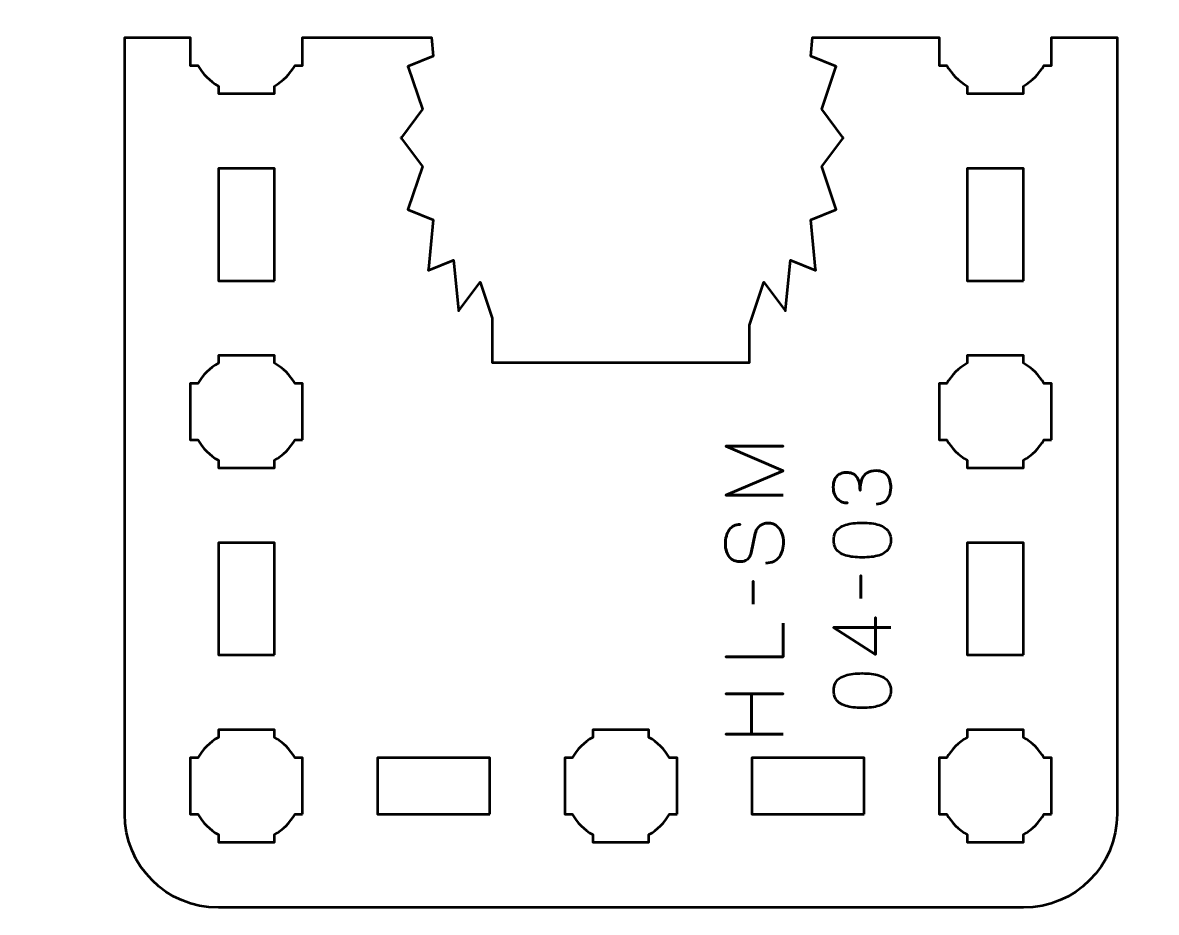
# Model space of a CAD drawing. Header units: centimetres. Extents: x -21 to 0, y -29.7 to 0.
# Drawn here: x -14.94 to -8.89, y -15.77 to -11.02 of the extents above; entities that cross this region are included whole.
import ezdxf

# ---------------------------------------------------------------- set-up
doc = ezdxf.new("R2010")
doc.units = ezdxf.units.CM
doc.header["$MEASUREMENT"] = 0
doc.layers.add('Layer 1', color=7, linetype='Continuous')

msp = doc.modelspace()

# ---------------------------------------------------------------- linework, layer by layer
at = {"layer": 'Layer 1', "color": 22, "lineweight": 53}
msp.add_open_spline([(-21.00003, -29.19995), (-21.00003, -29.19995), (-21.00003, -0.49992), (-21.00003, -0.49992), (-21.00003, -0.49992), (-21.00003, -0.22295), (-20.77694, 0.00004), (-20.49994, 0.00004), (-20.49994, 0.00004), (-20.49994, 0.00004), (-0.50008, 0.00004), (-0.50008, 0.00004), (-0.50008, 0.00004), (-0.22294, 0.00004), (0.00002, -0.22295), (0.00002, -0.49992), (0.00002, -0.49992), (0.00002, -0.49992), (0.00002, -29.19995), (0.00002, -29.19995), (0.00002, -29.19995), (0.00002, -29.47695), (-0.22294, -29.70004), (-0.50008, -29.70004), (-0.50008, -29.70004), (-0.50008, -29.70004), (-20.49994, -29.70004), (-20.49994, -29.70004), (-20.49994, -29.70004), (-20.77694, -29.70004), (-21.00003, -29.47695), (-21.00003, -29.19995)], degree=3, knots=[0, 0, 0, 0, 0.125, 0.125, 0.125, 0.125, 0.25, 0.25, 0.25, 0.25, 0.375, 0.375, 0.375, 0.375, 0.5, 0.5, 0.5, 0.5, 0.625, 0.625, 0.625, 0.625, 0.75, 0.75, 0.75, 0.75, 0.875, 0.875, 0.875, 0.875, 1, 1, 1, 1], dxfattribs=at)
at = {"layer": 'Layer 1', "color": 114, "lineweight": 53}
msp.add_open_spline([(-9.80017, -15.75001), (-9.80017, -15.75001), (-9.60006, -15.75003), (-9.60006, -15.75003), (-9.60006, -15.75003), (-9.32306, -15.75003), (-9.09997, -15.52694), (-9.09997, -15.24994), (-9.09997, -15.24994), (-9.09997, -15.24994), (-9.09997, -11.09999), (-9.09997, -11.09999), (-9.09997, -11.09999), (-9.09997, -11.09999), (-9.45, -11.09999), (-9.45, -11.09999), (-9.45, -11.09999), (-9.45, -11.09999), (-9.45, -11.1), (-9.45, -11.1), (-9.45, -11.1), (-9.45, -11.1), (-9.45, -11.24993), (-9.45, -11.24993), (-9.45, -11.24993), (-9.45, -11.24993), (-9.49011, -11.24993), (-9.49011, -11.24993), (-9.49011, -11.24993), (-9.51643, -11.29554), (-9.55446, -11.33346), (-9.59993, -11.35978), (-9.59993, -11.35978), (-9.59993, -11.35978), (-9.59993, -11.4), (-9.59993, -11.4), (-9.59993, -11.4), (-9.59993, -11.4), (-9.75, -11.4), (-9.75, -11.4), (-9.75, -11.4), (-9.75, -11.4), (-9.89993, -11.4), (-9.89993, -11.4), (-9.89993, -11.4), (-9.89993, -11.4), (-9.89993, -11.35978), (-9.89993, -11.35978), (-9.89993, -11.35978), (-9.94555, -11.33346), (-9.98343, -11.29554), (-10.00975, -11.24993), (-10.00975, -11.24993), (-10.00975, -11.24993), (-10.05, -11.24993), (-10.05, -11.24993), (-10.05, -11.24993), (-10.05, -11.24993), (-10.05, -11.1), (-10.05, -11.1), (-10.05, -11.1), (-10.05, -11.1), (-10.05, -11.09999), (-10.05, -11.09999), (-10.05, -11.09999), (-10.05, -11.09999), (-10.72578, -11.09999), (-10.72578, -11.09999), (-10.72578, -11.09999), (-10.72578, -11.09999), (-10.73582, -11.20093), (-10.73582, -11.20093), (-10.73582, -11.20093), (-10.73582, -11.20093), (-10.60354, -11.25356), (-10.60354, -11.25356), (-10.60354, -11.25356), (-10.60354, -11.25356), (-10.60053, -11.25476), (-10.60053, -11.25476), (-10.60053, -11.25476), (-10.60053, -11.25476), (-10.60223, -11.25986), (-10.60223, -11.25986), (-10.60223, -11.25986), (-10.60223, -11.25986), (-10.67717, -11.48417), (-10.67717, -11.48417), (-10.67717, -11.48417), (-10.67717, -11.48417), (-10.56501, -11.63405), (-10.56501, -11.63405), (-10.56501, -11.63405), (-10.56501, -11.63405), (-10.56247, -11.63745), (-10.56247, -11.63745), (-10.56247, -11.63745), (-10.56247, -11.63745), (-10.56501, -11.64084), (-10.56501, -11.64084), (-10.56501, -11.64084), (-10.56501, -11.64084), (-10.67717, -11.79073), (-10.67717, -11.79073), (-10.67717, -11.79073), (-10.67717, -11.79073), (-10.60223, -12.01504), (-10.60223, -12.01504), (-10.60223, -12.01504), (-10.60223, -12.01504), (-10.60053, -12.02014), (-10.60053, -12.02014), (-10.60053, -12.02014), (-10.60053, -12.02014), (-10.60354, -12.02134), (-10.60354, -12.02134), (-10.60354, -12.02134), (-10.60354, -12.02134), (-10.73582, -12.07396), (-10.73582, -12.07396), (-10.73582, -12.07396), (-10.73582, -12.07396), (-10.70951, -12.33856), (-10.70951, -12.33856), (-10.70951, -12.33856), (-10.70951, -12.33856), (-10.70891, -12.34456), (-10.70891, -12.34456), (-10.70891, -12.34456), (-10.70891, -12.34456), (-10.71191, -12.34337), (-10.71191, -12.34337), (-10.71191, -12.34337), (-10.71191, -12.34337), (-10.84421, -12.29074), (-10.84421, -12.29074), (-10.84421, -12.29074), (-10.84421, -12.29074), (-10.87052, -12.55531), (-10.87052, -12.55531), (-10.87052, -12.55531), (-10.87052, -12.55531), (-10.87112, -12.56133), (-10.87112, -12.56133), (-10.87112, -12.56133), (-10.87112, -12.56133), (-10.87367, -12.55792), (-10.87367, -12.55792), (-10.87367, -12.55792), (-10.87367, -12.55792), (-10.98583, -12.40805), (-10.98583, -12.40805), (-10.98583, -12.40805), (-10.98583, -12.40805), (-11.06077, -12.63236), (-11.06077, -12.63236), (-11.06077, -12.63236), (-11.06077, -12.63236), (-11.06247, -12.63745), (-11.06247, -12.63745), (-11.06247, -12.63745), (-11.06247, -12.63745), (-11.06247, -12.83745), (-11.06247, -12.83745), (-11.06247, -12.83745), (-11.06247, -12.83745), (-12.43747, -12.83745), (-12.43747, -12.83745), (-12.43747, -12.83745), (-12.43747, -12.83745), (-12.43747, -12.60003), (-12.43747, -12.60003), (-12.43747, -12.60003), (-12.43747, -12.60003), (-12.50161, -12.40805), (-12.50161, -12.40805), (-12.50161, -12.40805), (-12.50161, -12.40805), (-12.61376, -12.55792), (-12.61376, -12.55792), (-12.61376, -12.55792), (-12.61376, -12.55792), (-12.61632, -12.56133), (-12.61632, -12.56133), (-12.61632, -12.56133), (-12.61632, -12.56133), (-12.61691, -12.55531), (-12.61691, -12.55531), (-12.61691, -12.55531), (-12.61691, -12.55531), (-12.64323, -12.29074), (-12.64323, -12.29074), (-12.64323, -12.29074), (-12.64323, -12.29074), (-12.77553, -12.34337), (-12.77553, -12.34337), (-12.77553, -12.34337), (-12.77553, -12.34337), (-12.77852, -12.34456), (-12.77852, -12.34456), (-12.77852, -12.34456), (-12.77852, -12.34456), (-12.77793, -12.33856), (-12.77793, -12.33856), (-12.77793, -12.33856), (-12.77793, -12.33856), (-12.75161, -12.07396), (-12.75161, -12.07396), (-12.75161, -12.07396), (-12.75161, -12.07396), (-12.8839, -12.02134), (-12.8839, -12.02134), (-12.8839, -12.02134), (-12.8839, -12.02134), (-12.88691, -12.02014), (-12.88691, -12.02014), (-12.88691, -12.02014), (-12.88691, -12.02014), (-12.88521, -12.01504), (-12.88521, -12.01504), (-12.88521, -12.01504), (-12.88521, -12.01504), (-12.81027, -11.79073), (-12.81027, -11.79073), (-12.81027, -11.79073), (-12.81027, -11.79073), (-12.92243, -11.64084), (-12.92243, -11.64084), (-12.92243, -11.64084), (-12.92243, -11.64084), (-12.92497, -11.63745), (-12.92497, -11.63745), (-12.92497, -11.63745), (-12.92497, -11.63745), (-12.92243, -11.63405), (-12.92243, -11.63405), (-12.92243, -11.63405), (-12.92243, -11.63405), (-12.81027, -11.48417), (-12.81027, -11.48417), (-12.81027, -11.48417), (-12.81027, -11.48417), (-12.88521, -11.25986), (-12.88521, -11.25986), (-12.88521, -11.25986), (-12.88521, -11.25986), (-12.88691, -11.25476), (-12.88691, -11.25476), (-12.88691, -11.25476), (-12.88691, -11.25476), (-12.8839, -11.25356), (-12.8839, -11.25356), (-12.8839, -11.25356), (-12.8839, -11.25356), (-12.75161, -11.20093), (-12.75161, -11.20093), (-12.75161, -11.20093), (-12.75161, -11.20093), (-12.76165, -11.09999), (-12.76165, -11.09999), (-12.76165, -11.09999), (-12.76165, -11.09999), (-13.45, -11.09999), (-13.45, -11.09999), (-13.45, -11.09999), (-13.45, -11.09999), (-13.45, -11.1), (-13.45, -11.1), (-13.45, -11.1), (-13.45, -11.1), (-13.45, -11.24993), (-13.45, -11.24993), (-13.45, -11.24993), (-13.45, -11.24993), (-13.49011, -11.24993), (-13.49011, -11.24993), (-13.49011, -11.24993), (-13.51643, -11.29554), (-13.55446, -11.33346), (-13.59993, -11.35978), (-13.59993, -11.35978), (-13.59993, -11.35978), (-13.59993, -11.4), (-13.59993, -11.4), (-13.59993, -11.4), (-13.59993, -11.4), (-13.75, -11.4), (-13.75, -11.4), (-13.75, -11.4), (-13.75, -11.4), (-13.89993, -11.4), (-13.89993, -11.4), (-13.89993, -11.4), (-13.89993, -11.4), (-13.89993, -11.35978), (-13.89993, -11.35978), (-13.89993, -11.35978), (-13.94555, -11.33346), (-13.98343, -11.29554), (-14.00975, -11.24993), (-14.00975, -11.24993), (-14.00975, -11.24993), (-14.05, -11.24993), (-14.05, -11.24993), (-14.05, -11.24993), (-14.05, -11.24993), (-14.05, -11.1), (-14.05, -11.1), (-14.05, -11.1), (-14.05, -11.1), (-14.05, -11.09999), (-14.05, -11.09999), (-14.05, -11.09999), (-14.05, -11.09999), (-14.40003, -11.09999), (-14.40003, -11.09999), (-14.40003, -11.09999), (-14.40003, -11.09999), (-14.40003, -15.24994), (-14.40003, -15.24994), (-14.40003, -15.24994), (-14.40003, -15.52694), (-14.17707, -15.75003), (-13.89993, -15.75003), (-13.89993, -15.75003), (-13.89993, -15.75003), (-12.13445, -15.75003), (-12.13445, -15.75003), (-12.13445, -15.75003), (-12.13445, -15.75003), (-9.80017, -15.75001), (-9.80017, -15.75001)], degree=3, knots=[0, 0, 0, 0, 0.0120482, 0.0120482, 0.0120482, 0.0120482, 0.0240964, 0.0240964, 0.0240964, 0.0240964, 0.0361446, 0.0361446, 0.0361446, 0.0361446, 0.0481928, 0.0481928, 0.0481928, 0.0481928, 0.060241, 0.060241, 0.060241, 0.060241, 0.0722892, 0.0722892, 0.0722892, 0.0722892, 0.0843373, 0.0843373, 0.0843373, 0.0843373, 0.0963855, 0.0963855, 0.0963855, 0.0963855, 0.1084337, 0.1084337, 0.1084337, 0.1084337, 0.1204819, 0.1204819, 0.1204819, 0.1204819, 0.1325301, 0.1325301, 0.1325301, 0.1325301, 0.1445783, 0.1445783, 0.1445783, 0.1445783, 0.1566265, 0.1566265, 0.1566265, 0.1566265, 0.1686747, 0.1686747, 0.1686747, 0.1686747, 0.1807229, 0.1807229, 0.1807229, 0.1807229, 0.1927711, 0.1927711, 0.1927711, 0.1927711, 0.2048193, 0.2048193, 0.2048193, 0.2048193, 0.2168675, 0.2168675, 0.2168675, 0.2168675, 0.2289157, 0.2289157, 0.2289157, 0.2289157, 0.2409639, 0.2409639, 0.2409639, 0.2409639, 0.253012, 0.253012, 0.253012, 0.253012, 0.2650602, 0.2650602, 0.2650602, 0.2650602, 0.2771084, 0.2771084, 0.2771084, 0.2771084, 0.2891566, 0.2891566, 0.2891566, 0.2891566, 0.3012048, 0.3012048, 0.3012048, 0.3012048, 0.313253, 0.313253, 0.313253, 0.313253, 0.3253012, 0.3253012, 0.3253012, 0.3253012, 0.3373494, 0.3373494, 0.3373494, 0.3373494, 0.3493976, 0.3493976, 0.3493976, 0.3493976, 0.3614458, 0.3614458, 0.3614458, 0.3614458, 0.373494, 0.373494, 0.373494, 0.373494, 0.3855422, 0.3855422, 0.3855422, 0.3855422, 0.3975904, 0.3975904, 0.3975904, 0.3975904, 0.4096386, 0.4096386, 0.4096386, 0.4096386, 0.4216867, 0.4216867, 0.4216867, 0.4216867, 0.4337349, 0.4337349, 0.4337349, 0.4337349, 0.4457831, 0.4457831, 0.4457831, 0.4457831, 0.4578313, 0.4578313, 0.4578313, 0.4578313, 0.4698795, 0.4698795, 0.4698795, 0.4698795, 0.4819277, 0.4819277, 0.4819277, 0.4819277, 0.4939759, 0.4939759, 0.4939759, 0.4939759, 0.5060241, 0.5060241, 0.5060241, 0.5060241, 0.5180723, 0.5180723, 0.5180723, 0.5180723, 0.5301205, 0.5301205, 0.5301205, 0.5301205, 0.5421687, 0.5421687, 0.5421687, 0.5421687, 0.5542169, 0.5542169, 0.5542169, 0.5542169, 0.5662651, 0.5662651, 0.5662651, 0.5662651, 0.5783133, 0.5783133, 0.5783133, 0.5783133, 0.5903614, 0.5903614, 0.5903614, 0.5903614, 0.6024096, 0.6024096, 0.6024096, 0.6024096, 0.6144578, 0.6144578, 0.6144578, 0.6144578, 0.626506, 0.626506, 0.626506, 0.626506, 0.6385542, 0.6385542, 0.6385542, 0.6385542, 0.6506024, 0.6506024, 0.6506024, 0.6506024, 0.6626506, 0.6626506, 0.6626506, 0.6626506, 0.6746988, 0.6746988, 0.6746988, 0.6746988, 0.686747, 0.686747, 0.686747, 0.686747, 0.6987952, 0.6987952, 0.6987952, 0.6987952, 0.7108434, 0.7108434, 0.7108434, 0.7108434, 0.7228916, 0.7228916, 0.7228916, 0.7228916, 0.7349398, 0.7349398, 0.7349398, 0.7349398, 0.746988, 0.746988, 0.746988, 0.746988, 0.7590361, 0.7590361, 0.7590361, 0.7590361, 0.7710843, 0.7710843, 0.7710843, 0.7710843, 0.7831325, 0.7831325, 0.7831325, 0.7831325, 0.7951807, 0.7951807, 0.7951807, 0.7951807, 0.8072289, 0.8072289, 0.8072289, 0.8072289, 0.8192771, 0.8192771, 0.8192771, 0.8192771, 0.8313253, 0.8313253, 0.8313253, 0.8313253, 0.8433735, 0.8433735, 0.8433735, 0.8433735, 0.8554217, 0.8554217, 0.8554217, 0.8554217, 0.8674699, 0.8674699, 0.8674699, 0.8674699, 0.8795181, 0.8795181, 0.8795181, 0.8795181, 0.8915663, 0.8915663, 0.8915663, 0.8915663, 0.9036145, 0.9036145, 0.9036145, 0.9036145, 0.9156627, 0.9156627, 0.9156627, 0.9156627, 0.9277108, 0.9277108, 0.9277108, 0.9277108, 0.939759, 0.939759, 0.939759, 0.939759, 0.9518072, 0.9518072, 0.9518072, 0.9518072, 0.9638554, 0.9638554, 0.9638554, 0.9638554, 0.9759036, 0.9759036, 0.9759036, 0.9759036, 0.9879518, 0.9879518, 0.9879518, 0.9879518, 1, 1, 1, 1], dxfattribs=at)
at = {"layer": 'Layer 1', "color": 250, "lineweight": 53}
for points in [[(-13.59993, -12.39999), (-13.59993, -12.39999), (-13.89993, -12.39999), (-13.89993, -12.39999), (-13.89993, -12.39999), (-13.89993, -12.39999), (-13.89993, -11.79998), (-13.89993, -11.79998), (-13.89993, -11.79998), (-13.89993, -11.79998), (-13.59993, -11.79998), (-13.59993, -11.79998), (-13.59993, -11.79998), (-13.59993, -11.79998), (-13.59993, -12.39999), (-13.59993, -12.39999)], [(-9.60006, -12.39999), (-9.60006, -12.39999), (-9.90007, -12.39999), (-9.90007, -12.39999), (-9.90007, -12.39999), (-9.90007, -12.39999), (-9.90007, -11.79998), (-9.90007, -11.79998), (-9.90007, -11.79998), (-9.90007, -11.79998), (-9.60006, -11.79998), (-9.60006, -11.79998), (-9.60006, -11.79998), (-9.60006, -11.79998), (-9.60006, -12.39999), (-9.60006, -12.39999)], [(-13.59993, -14.39999), (-13.59993, -14.39999), (-13.89993, -14.39999), (-13.89993, -14.39999), (-13.89993, -14.39999), (-13.89993, -14.39999), (-13.89993, -13.79998), (-13.89993, -13.79998), (-13.89993, -13.79998), (-13.89993, -13.79998), (-13.59993, -13.79998), (-13.59993, -13.79998), (-13.59993, -13.79998), (-13.59993, -13.79998), (-13.59993, -14.39999), (-13.59993, -14.39999)], [(-9.60006, -14.39999), (-9.60006, -14.39999), (-9.90007, -14.39999), (-9.90007, -14.39999), (-9.90007, -14.39999), (-9.90007, -14.39999), (-9.90007, -13.79998), (-9.90007, -13.79998), (-9.90007, -13.79998), (-9.90007, -13.79998), (-9.60006, -13.79998), (-9.60006, -13.79998), (-9.60006, -13.79998), (-9.60006, -13.79998), (-9.60006, -14.39999), (-9.60006, -14.39999)], [(-12.44998, -15.25007), (-12.44998, -15.25007), (-13.04998, -15.25007), (-13.04998, -15.25007), (-13.04998, -15.25007), (-13.04998, -15.25007), (-13.04998, -14.95007), (-13.04998, -14.95007), (-13.04998, -14.95007), (-13.04998, -14.95007), (-12.44998, -14.95007), (-12.44998, -14.95007), (-12.44998, -14.95007), (-12.44998, -14.95007), (-12.44998, -15.25007), (-12.44998, -15.25007)], [(-10.45001, -15.25007), (-10.45001, -15.25007), (-11.05002, -15.25007), (-11.05002, -15.25007), (-11.05002, -15.25007), (-11.05002, -15.25007), (-11.05002, -14.95007), (-11.05002, -14.95007), (-11.05002, -14.95007), (-11.05002, -14.95007), (-10.45001, -14.95007), (-10.45001, -14.95007), (-10.45001, -14.95007), (-10.45001, -14.95007), (-10.45001, -15.25007), (-10.45001, -15.25007)]]:
    msp.add_open_spline(points, degree=3, knots=[0, 0, 0, 0, 0.25, 0.25, 0.25, 0.25, 0.5, 0.5, 0.5, 0.5, 0.75, 0.75, 0.75, 0.75, 1, 1, 1, 1], dxfattribs=at)
at = {"layer": 'Layer 1', "lineweight": 53}
for points in [[(-13.45, -13.24993), (-13.45, -13.24993), (-13.49011, -13.24993), (-13.49011, -13.24993), (-13.49011, -13.24993), (-13.51643, -13.29554), (-13.55446, -13.33346), (-13.59993, -13.35978), (-13.59993, -13.35978), (-13.59993, -13.35978), (-13.59993, -13.4), (-13.59993, -13.4), (-13.59993, -13.4), (-13.59993, -13.4), (-13.75, -13.4), (-13.75, -13.4), (-13.75, -13.4), (-13.75, -13.4), (-13.89993, -13.4), (-13.89993, -13.4), (-13.89993, -13.4), (-13.89993, -13.4), (-13.89993, -13.35978), (-13.89993, -13.35978), (-13.89993, -13.35978), (-13.94555, -13.33346), (-13.98343, -13.29554), (-14.00975, -13.24993), (-14.00975, -13.24993), (-14.00975, -13.24993), (-14.05, -13.24993), (-14.05, -13.24993), (-14.05, -13.24993), (-14.05, -13.24993), (-14.05, -13.1), (-14.05, -13.1), (-14.05, -13.1), (-14.05, -13.1), (-14.05, -12.94992), (-14.05, -12.94992), (-14.05, -12.94992), (-14.05, -12.94992), (-14.00975, -12.94992), (-14.00975, -12.94992), (-14.00975, -12.94992), (-13.98343, -12.90445), (-13.94555, -12.86642), (-13.89993, -12.8401), (-13.89993, -12.8401), (-13.89993, -12.8401), (-13.89993, -12.79999), (-13.89993, -12.79999), (-13.89993, -12.79999), (-13.89993, -12.79999), (-13.75, -12.79999), (-13.75, -12.79999), (-13.75, -12.79999), (-13.75, -12.79999), (-13.59993, -12.79999), (-13.59993, -12.79999), (-13.59993, -12.79999), (-13.59993, -12.79999), (-13.59993, -12.8401), (-13.59993, -12.8401), (-13.59993, -12.8401), (-13.55446, -12.86642), (-13.51643, -12.90445), (-13.49011, -12.94992), (-13.49011, -12.94992), (-13.49011, -12.94992), (-13.45, -12.94992), (-13.45, -12.94992), (-13.45, -12.94992), (-13.45, -12.94992), (-13.45, -13.1), (-13.45, -13.1), (-13.45, -13.1), (-13.45, -13.1), (-13.45, -13.24993), (-13.45, -13.24993)], [(-9.45, -13.24993), (-9.45, -13.24993), (-9.49011, -13.24993), (-9.49011, -13.24993), (-9.49011, -13.24993), (-9.51643, -13.29554), (-9.55446, -13.33346), (-9.59993, -13.35978), (-9.59993, -13.35978), (-9.59993, -13.35978), (-9.59993, -13.4), (-9.59993, -13.4), (-9.59993, -13.4), (-9.59993, -13.4), (-9.75, -13.4), (-9.75, -13.4), (-9.75, -13.4), (-9.75, -13.4), (-9.89993, -13.4), (-9.89993, -13.4), (-9.89993, -13.4), (-9.89993, -13.4), (-9.89993, -13.35978), (-9.89993, -13.35978), (-9.89993, -13.35978), (-9.94555, -13.33346), (-9.98343, -13.29554), (-10.00975, -13.24993), (-10.00975, -13.24993), (-10.00975, -13.24993), (-10.05, -13.24993), (-10.05, -13.24993), (-10.05, -13.24993), (-10.05, -13.24993), (-10.05, -13.1), (-10.05, -13.1), (-10.05, -13.1), (-10.05, -13.1), (-10.05, -12.94992), (-10.05, -12.94992), (-10.05, -12.94992), (-10.05, -12.94992), (-10.00975, -12.94992), (-10.00975, -12.94992), (-10.00975, -12.94992), (-9.98343, -12.90445), (-9.94555, -12.86642), (-9.89993, -12.8401), (-9.89993, -12.8401), (-9.89993, -12.8401), (-9.89993, -12.79999), (-9.89993, -12.79999), (-9.89993, -12.79999), (-9.89993, -12.79999), (-9.75, -12.79999), (-9.75, -12.79999), (-9.75, -12.79999), (-9.75, -12.79999), (-9.59993, -12.79999), (-9.59993, -12.79999), (-9.59993, -12.79999), (-9.59993, -12.79999), (-9.59993, -12.8401), (-9.59993, -12.8401), (-9.59993, -12.8401), (-9.55446, -12.86642), (-9.51643, -12.90445), (-9.49011, -12.94992), (-9.49011, -12.94992), (-9.49011, -12.94992), (-9.45, -12.94992), (-9.45, -12.94992), (-9.45, -12.94992), (-9.45, -12.94992), (-9.45, -13.1), (-9.45, -13.1), (-9.45, -13.1), (-9.45, -13.1), (-9.45, -13.24993), (-9.45, -13.24993)], [(-13.45, -15.24993), (-13.45, -15.24993), (-13.49011, -15.24993), (-13.49011, -15.24993), (-13.49011, -15.24993), (-13.51643, -15.29554), (-13.55446, -15.33346), (-13.59993, -15.35978), (-13.59993, -15.35978), (-13.59993, -15.35978), (-13.59993, -15.4), (-13.59993, -15.4), (-13.59993, -15.4), (-13.59993, -15.4), (-13.75, -15.4), (-13.75, -15.4), (-13.75, -15.4), (-13.75, -15.4), (-13.89993, -15.4), (-13.89993, -15.4), (-13.89993, -15.4), (-13.89993, -15.4), (-13.89993, -15.35978), (-13.89993, -15.35978), (-13.89993, -15.35978), (-13.94555, -15.33346), (-13.98343, -15.29554), (-14.00975, -15.24993), (-14.00975, -15.24993), (-14.00975, -15.24993), (-14.05, -15.24993), (-14.05, -15.24993), (-14.05, -15.24993), (-14.05, -15.24993), (-14.05, -15.1), (-14.05, -15.1), (-14.05, -15.1), (-14.05, -15.1), (-14.05, -14.94992), (-14.05, -14.94992), (-14.05, -14.94992), (-14.05, -14.94992), (-14.00975, -14.94992), (-14.00975, -14.94992), (-14.00975, -14.94992), (-13.98343, -14.90445), (-13.94555, -14.86642), (-13.89993, -14.8401), (-13.89993, -14.8401), (-13.89993, -14.8401), (-13.89993, -14.79999), (-13.89993, -14.79999), (-13.89993, -14.79999), (-13.89993, -14.79999), (-13.75, -14.79999), (-13.75, -14.79999), (-13.75, -14.79999), (-13.75, -14.79999), (-13.59993, -14.79999), (-13.59993, -14.79999), (-13.59993, -14.79999), (-13.59993, -14.79999), (-13.59993, -14.8401), (-13.59993, -14.8401), (-13.59993, -14.8401), (-13.55446, -14.86642), (-13.51643, -14.90445), (-13.49011, -14.94992), (-13.49011, -14.94992), (-13.49011, -14.94992), (-13.45, -14.94992), (-13.45, -14.94992), (-13.45, -14.94992), (-13.45, -14.94992), (-13.45, -15.1), (-13.45, -15.1), (-13.45, -15.1), (-13.45, -15.1), (-13.45, -15.24993), (-13.45, -15.24993)], [(-11.45, -15.24993), (-11.45, -15.24993), (-11.49011, -15.24993), (-11.49011, -15.24993), (-11.49011, -15.24993), (-11.51643, -15.29554), (-11.55446, -15.33346), (-11.59993, -15.35978), (-11.59993, -15.35978), (-11.59993, -15.35978), (-11.59993, -15.4), (-11.59993, -15.4), (-11.59993, -15.4), (-11.59993, -15.4), (-11.75, -15.4), (-11.75, -15.4), (-11.75, -15.4), (-11.75, -15.4), (-11.89993, -15.4), (-11.89993, -15.4), (-11.89993, -15.4), (-11.89993, -15.4), (-11.89993, -15.35978), (-11.89993, -15.35978), (-11.89993, -15.35978), (-11.94555, -15.33346), (-11.98343, -15.29554), (-12.00975, -15.24993), (-12.00975, -15.24993), (-12.00975, -15.24993), (-12.05, -15.24993), (-12.05, -15.24993), (-12.05, -15.24993), (-12.05, -15.24993), (-12.05, -15.1), (-12.05, -15.1), (-12.05, -15.1), (-12.05, -15.1), (-12.05, -14.94992), (-12.05, -14.94992), (-12.05, -14.94992), (-12.05, -14.94992), (-12.00975, -14.94992), (-12.00975, -14.94992), (-12.00975, -14.94992), (-11.98343, -14.90445), (-11.94555, -14.86642), (-11.89993, -14.8401), (-11.89993, -14.8401), (-11.89993, -14.8401), (-11.89993, -14.79999), (-11.89993, -14.79999), (-11.89993, -14.79999), (-11.89993, -14.79999), (-11.75, -14.79999), (-11.75, -14.79999), (-11.75, -14.79999), (-11.75, -14.79999), (-11.59993, -14.79999), (-11.59993, -14.79999), (-11.59993, -14.79999), (-11.59993, -14.79999), (-11.59993, -14.8401), (-11.59993, -14.8401), (-11.59993, -14.8401), (-11.55446, -14.86642), (-11.51643, -14.90445), (-11.49011, -14.94992), (-11.49011, -14.94992), (-11.49011, -14.94992), (-11.45, -14.94992), (-11.45, -14.94992), (-11.45, -14.94992), (-11.45, -14.94992), (-11.45, -15.1), (-11.45, -15.1), (-11.45, -15.1), (-11.45, -15.1), (-11.45, -15.24993), (-11.45, -15.24993)], [(-9.45, -15.24993), (-9.45, -15.24993), (-9.49011, -15.24993), (-9.49011, -15.24993), (-9.49011, -15.24993), (-9.51643, -15.29554), (-9.55446, -15.33346), (-9.59993, -15.35978), (-9.59993, -15.35978), (-9.59993, -15.35978), (-9.59993, -15.4), (-9.59993, -15.4), (-9.59993, -15.4), (-9.59993, -15.4), (-9.75, -15.4), (-9.75, -15.4), (-9.75, -15.4), (-9.75, -15.4), (-9.89993, -15.4), (-9.89993, -15.4), (-9.89993, -15.4), (-9.89993, -15.4), (-9.89993, -15.35978), (-9.89993, -15.35978), (-9.89993, -15.35978), (-9.94555, -15.33346), (-9.98343, -15.29554), (-10.00975, -15.24993), (-10.00975, -15.24993), (-10.00975, -15.24993), (-10.05, -15.24993), (-10.05, -15.24993), (-10.05, -15.24993), (-10.05, -15.24993), (-10.05, -15.1), (-10.05, -15.1), (-10.05, -15.1), (-10.05, -15.1), (-10.05, -14.94992), (-10.05, -14.94992), (-10.05, -14.94992), (-10.05, -14.94992), (-10.00975, -14.94992), (-10.00975, -14.94992), (-10.00975, -14.94992), (-9.98343, -14.90445), (-9.94555, -14.86642), (-9.89993, -14.8401), (-9.89993, -14.8401), (-9.89993, -14.8401), (-9.89993, -14.79999), (-9.89993, -14.79999), (-9.89993, -14.79999), (-9.89993, -14.79999), (-9.75, -14.79999), (-9.75, -14.79999), (-9.75, -14.79999), (-9.75, -14.79999), (-9.59993, -14.79999), (-9.59993, -14.79999), (-9.59993, -14.79999), (-9.59993, -14.79999), (-9.59993, -14.8401), (-9.59993, -14.8401), (-9.59993, -14.8401), (-9.55446, -14.86642), (-9.51643, -14.90445), (-9.49011, -14.94992), (-9.49011, -14.94992), (-9.49011, -14.94992), (-9.45, -14.94992), (-9.45, -14.94992), (-9.45, -14.94992), (-9.45, -14.94992), (-9.45, -15.1), (-9.45, -15.1), (-9.45, -15.1), (-9.45, -15.1), (-9.45, -15.24993), (-9.45, -15.24993)]]:
    msp.add_open_spline(points, degree=3, knots=[0, 0, 0, 0, 0.05, 0.05, 0.05, 0.05, 0.1, 0.1, 0.1, 0.1, 0.15, 0.15, 0.15, 0.15, 0.2, 0.2, 0.2, 0.2, 0.25, 0.25, 0.25, 0.25, 0.3, 0.3, 0.3, 0.3, 0.35, 0.35, 0.35, 0.35, 0.4, 0.4, 0.4, 0.4, 0.45, 0.45, 0.45, 0.45, 0.5, 0.5, 0.5, 0.5, 0.55, 0.55, 0.55, 0.55, 0.6, 0.6, 0.6, 0.6, 0.65, 0.65, 0.65, 0.65, 0.7, 0.7, 0.7, 0.7, 0.75, 0.75, 0.75, 0.75, 0.8, 0.8, 0.8, 0.8, 0.85, 0.85, 0.85, 0.85, 0.9, 0.9, 0.9, 0.9, 0.95, 0.95, 0.95, 0.95, 1, 1, 1, 1], dxfattribs=at)
at = {"layer": 'Layer 1', "color": 30, "lineweight": 53}
for points, knots in [([(-10.88363, -13.54668), (-10.88363, -13.54668), (-11.18885, -13.54668), (-11.18885, -13.54668), (-11.18885, -13.54668), (-11.18885, -13.54668), (-10.88363, -13.41545), (-10.88363, -13.41545), (-10.88363, -13.41545), (-10.88363, -13.41545), (-11.18885, -13.28379), (-11.18885, -13.28379), (-11.18885, -13.28379), (-11.18885, -13.28379), (-10.88363, -13.28379), (-10.88363, -13.28379), (-10.88363, -13.28379), (-10.88363, -13.28379), (-11.18885, -13.28379), (-11.18885, -13.28379), (-11.18885, -13.28379), (-11.18885, -13.28379), (-10.88363, -13.41545), (-10.88363, -13.41545), (-10.88363, -13.41545), (-10.88363, -13.41545), (-11.18885, -13.54668), (-11.18885, -13.54668), (-11.18885, -13.54668), (-11.18885, -13.54668), (-10.88363, -13.54668), (-10.88363, -13.54668)], [0, 0, 0, 0, 0.125, 0.125, 0.125, 0.125, 0.25, 0.25, 0.25, 0.25, 0.375, 0.375, 0.375, 0.375, 0.5, 0.5, 0.5, 0.5, 0.625, 0.625, 0.625, 0.625, 0.75, 0.75, 0.75, 0.75, 0.875, 0.875, 0.875, 0.875, 1, 1, 1, 1]), ([(-10.38494, -13.59367), (-10.3697, -13.5936), (-10.35644, -13.59007), (-10.34494, -13.58309), (-10.34494, -13.58309), (-10.33351, -13.5761), (-10.32455, -13.56615), (-10.31813, -13.55317), (-10.31813, -13.55317), (-10.31171, -13.54019), (-10.30846, -13.5246), (-10.30832, -13.50646), (-10.30832, -13.50646), (-10.30832, -13.49285), (-10.30973, -13.4805), (-10.31269, -13.46928), (-10.31269, -13.46928), (-10.31566, -13.45813), (-10.32024, -13.44854), (-10.32652, -13.44042), (-10.32652, -13.44042), (-10.3328, -13.43231), (-10.34092, -13.4261), (-10.35079, -13.42166), (-10.35079, -13.42166), (-10.36074, -13.41728), (-10.37267, -13.4151), (-10.38664, -13.41503), (-10.38664, -13.41503), (-10.40526, -13.41495), (-10.421, -13.41876), (-10.43377, -13.42631), (-10.43377, -13.42631), (-10.44654, -13.43386), (-10.45613, -13.44558), (-10.46269, -13.46131), (-10.46269, -13.46131), (-10.46926, -13.47704), (-10.47257, -13.49722), (-10.47257, -13.5217), (-10.47257, -13.5217), (-10.4725, -13.50343), (-10.47419, -13.48812), (-10.47765, -13.47563), (-10.47765, -13.47563), (-10.48111, -13.46321), (-10.48598, -13.45327), (-10.49233, -13.44579), (-10.49233, -13.44579), (-10.49861, -13.43831), (-10.50609, -13.43288), (-10.51469, -13.42963), (-10.51469, -13.42963), (-10.52323, -13.42631), (-10.53261, -13.42469), (-10.54284, -13.42476), (-10.54284, -13.42476), (-10.55308, -13.42469), (-10.56253, -13.4261), (-10.57128, -13.42892), (-10.57128, -13.42892), (-10.58003, -13.43168), (-10.58772, -13.43619), (-10.59428, -13.44233), (-10.59428, -13.44233), (-10.60084, -13.44847), (-10.60599, -13.45658), (-10.60966, -13.46653), (-10.60966, -13.46653), (-10.61333, -13.47655), (-10.61516, -13.48876), (-10.61523, -13.50308), (-10.61523, -13.50308), (-10.61516, -13.51733), (-10.61305, -13.52982), (-10.60895, -13.5404), (-10.60895, -13.5404), (-10.60486, -13.55106), (-10.59929, -13.5598), (-10.59216, -13.56686), (-10.59216, -13.56686), (-10.58504, -13.57384), (-10.57692, -13.57907), (-10.56775, -13.58252), (-10.56775, -13.58252), (-10.55858, -13.58605), (-10.54884, -13.58774), (-10.53861, -13.58774), (-10.53861, -13.58774), (-10.54884, -13.58774), (-10.55858, -13.58605), (-10.56775, -13.58252), (-10.56775, -13.58252), (-10.57692, -13.57907), (-10.58504, -13.57384), (-10.59216, -13.56686), (-10.59216, -13.56686), (-10.59929, -13.5598), (-10.60486, -13.55106), (-10.60895, -13.5404), (-10.60895, -13.5404), (-10.61305, -13.52982), (-10.61516, -13.51733), (-10.61523, -13.50308), (-10.61523, -13.50308), (-10.61516, -13.48876), (-10.61333, -13.47655), (-10.60966, -13.46653), (-10.60966, -13.46653), (-10.60599, -13.45658), (-10.60084, -13.44847), (-10.59428, -13.44233), (-10.59428, -13.44233), (-10.58772, -13.43619), (-10.58003, -13.43168), (-10.57128, -13.42892), (-10.57128, -13.42892), (-10.56253, -13.4261), (-10.55308, -13.42469), (-10.54284, -13.42476), (-10.54284, -13.42476), (-10.53261, -13.42469), (-10.52323, -13.42631), (-10.51469, -13.42963), (-10.51469, -13.42963), (-10.50609, -13.43288), (-10.49861, -13.43831), (-10.49233, -13.44579), (-10.49233, -13.44579), (-10.48598, -13.45327), (-10.48111, -13.46321), (-10.47765, -13.47563), (-10.47765, -13.47563), (-10.47419, -13.48812), (-10.4725, -13.50343), (-10.47257, -13.5217), (-10.47257, -13.5217), (-10.47257, -13.49722), (-10.46926, -13.47704), (-10.46269, -13.46131), (-10.46269, -13.46131), (-10.45613, -13.44558), (-10.44654, -13.43386), (-10.43377, -13.42631), (-10.43377, -13.42631), (-10.421, -13.41876), (-10.40526, -13.41495), (-10.38664, -13.41503), (-10.38664, -13.41503), (-10.37267, -13.4151), (-10.36074, -13.41728), (-10.35079, -13.42166), (-10.35079, -13.42166), (-10.34092, -13.4261), (-10.3328, -13.43231), (-10.32652, -13.44042), (-10.32652, -13.44042), (-10.32024, -13.44854), (-10.31566, -13.45813), (-10.31269, -13.46928), (-10.31269, -13.46928), (-10.30973, -13.4805), (-10.30832, -13.49285), (-10.30832, -13.50646), (-10.30832, -13.50646), (-10.30846, -13.5246), (-10.31171, -13.54019), (-10.31813, -13.55317), (-10.31813, -13.55317), (-10.32455, -13.56615), (-10.33351, -13.5761), (-10.34494, -13.58309), (-10.34494, -13.58309), (-10.35644, -13.59007), (-10.3697, -13.5936), (-10.38494, -13.59367)], [0, 0, 0, 0, 0.0227273, 0.0227273, 0.0227273, 0.0227273, 0.0454545, 0.0454545, 0.0454545, 0.0454545, 0.0681818, 0.0681818, 0.0681818, 0.0681818, 0.0909091, 0.0909091, 0.0909091, 0.0909091, 0.1136364, 0.1136364, 0.1136364, 0.1136364, 0.1363636, 0.1363636, 0.1363636, 0.1363636, 0.1590909, 0.1590909, 0.1590909, 0.1590909, 0.1818182, 0.1818182, 0.1818182, 0.1818182, 0.2045455, 0.2045455, 0.2045455, 0.2045455, 0.2272727, 0.2272727, 0.2272727, 0.2272727, 0.25, 0.25, 0.25, 0.25, 0.2727273, 0.2727273, 0.2727273, 0.2727273, 0.2954545, 0.2954545, 0.2954545, 0.2954545, 0.3181818, 0.3181818, 0.3181818, 0.3181818, 0.3409091, 0.3409091, 0.3409091, 0.3409091, 0.3636364, 0.3636364, 0.3636364, 0.3636364, 0.3863636, 0.3863636, 0.3863636, 0.3863636, 0.4090909, 0.4090909, 0.4090909, 0.4090909, 0.4318182, 0.4318182, 0.4318182, 0.4318182, 0.4545455, 0.4545455, 0.4545455, 0.4545455, 0.4772727, 0.4772727, 0.4772727, 0.4772727, 0.5, 0.5, 0.5, 0.5, 0.5227273, 0.5227273, 0.5227273, 0.5227273, 0.5454545, 0.5454545, 0.5454545, 0.5454545, 0.5681818, 0.5681818, 0.5681818, 0.5681818, 0.5909091, 0.5909091, 0.5909091, 0.5909091, 0.6136364, 0.6136364, 0.6136364, 0.6136364, 0.6363636, 0.6363636, 0.6363636, 0.6363636, 0.6590909, 0.6590909, 0.6590909, 0.6590909, 0.6818182, 0.6818182, 0.6818182, 0.6818182, 0.7045455, 0.7045455, 0.7045455, 0.7045455, 0.7272727, 0.7272727, 0.7272727, 0.7272727, 0.75, 0.75, 0.75, 0.75, 0.7727273, 0.7727273, 0.7727273, 0.7727273, 0.7954545, 0.7954545, 0.7954545, 0.7954545, 0.8181818, 0.8181818, 0.8181818, 0.8181818, 0.8409091, 0.8409091, 0.8409091, 0.8409091, 0.8636364, 0.8636364, 0.8636364, 0.8636364, 0.8863636, 0.8863636, 0.8863636, 0.8863636, 0.9090909, 0.9090909, 0.9090909, 0.9090909, 0.9318182, 0.9318182, 0.9318182, 0.9318182, 0.9545455, 0.9545455, 0.9545455, 0.9545455, 0.9772727, 0.9772727, 0.9772727, 0.9772727, 1, 1, 1, 1]), ([(-10.97592, -13.90863), (-10.95905, -13.90849), (-10.94459, -13.90553), (-10.93252, -13.8996), (-10.93252, -13.8996), (-10.92053, -13.89374), (-10.91072, -13.88556), (-10.9031, -13.87526), (-10.9031, -13.87526), (-10.89555, -13.86489), (-10.88998, -13.85296), (-10.88638, -13.83949), (-10.88638, -13.83949), (-10.88285, -13.82608), (-10.88109, -13.81169), (-10.88109, -13.79645), (-10.88109, -13.79645), (-10.88116, -13.78107), (-10.88342, -13.76724), (-10.88772, -13.75489), (-10.88772, -13.75489), (-10.89203, -13.74261), (-10.89781, -13.7321), (-10.90508, -13.72328), (-10.90508, -13.72328), (-10.91235, -13.71453), (-10.92046, -13.70776), (-10.92949, -13.70296), (-10.92949, -13.70296), (-10.93852, -13.69816), (-10.94776, -13.69562), (-10.95729, -13.69527), (-10.95729, -13.69527), (-10.96978, -13.69485), (-10.98121, -13.69668), (-10.99151, -13.7007), (-10.99151, -13.7007), (-11.00181, -13.70473), (-11.01042, -13.71094), (-11.01747, -13.71933), (-11.01747, -13.71933), (-11.02453, -13.72766), (-11.02947, -13.73817), (-11.03222, -13.75073), (-11.03222, -13.75073), (-11.03222, -13.75073), (-11.05466, -13.85444), (-11.05466, -13.85444), (-11.05466, -13.85444), (-11.0567, -13.86418), (-11.06016, -13.87258), (-11.06496, -13.87949), (-11.06496, -13.87949), (-11.06982, -13.88641), (-11.07653, -13.89177), (-11.08514, -13.89544), (-11.08514, -13.89544), (-11.09367, -13.89911), (-11.10454, -13.90101), (-11.11773, -13.90101), (-11.11773, -13.90101), (-11.12775, -13.90101), (-11.1372, -13.89896), (-11.14609, -13.8948), (-11.14609, -13.8948), (-11.15498, -13.89071), (-11.16282, -13.88464), (-11.16973, -13.87667), (-11.16973, -13.87667), (-11.17657, -13.8687), (-11.18194, -13.85882), (-11.18582, -13.84711), (-11.18582, -13.84711), (-11.18977, -13.83532), (-11.19174, -13.82185), (-11.19181, -13.80661), (-11.19181, -13.80661), (-11.19181, -13.7913), (-11.19005, -13.77726), (-11.18652, -13.76442), (-11.18652, -13.76442), (-11.18299, -13.75165), (-11.17791, -13.74057), (-11.17114, -13.73126), (-11.17114, -13.73126), (-11.16437, -13.72194), (-11.15604, -13.71475), (-11.14631, -13.70981), (-11.14631, -13.70981), (-11.1365, -13.70487), (-11.12528, -13.70254), (-11.11265, -13.70289), (-11.11265, -13.70289), (-11.12528, -13.70254), (-11.1365, -13.70487), (-11.14631, -13.70981), (-11.14631, -13.70981), (-11.15604, -13.71475), (-11.16437, -13.72194), (-11.17114, -13.73126), (-11.17114, -13.73126), (-11.17791, -13.74057), (-11.18299, -13.75165), (-11.18652, -13.76442), (-11.18652, -13.76442), (-11.19005, -13.77726), (-11.19181, -13.7913), (-11.19181, -13.80661), (-11.19181, -13.80661), (-11.19174, -13.82185), (-11.18977, -13.83532), (-11.18582, -13.84711), (-11.18582, -13.84711), (-11.18194, -13.85882), (-11.17657, -13.8687), (-11.16973, -13.87667), (-11.16973, -13.87667), (-11.16282, -13.88464), (-11.15498, -13.89071), (-11.14609, -13.8948), (-11.14609, -13.8948), (-11.1372, -13.89896), (-11.12775, -13.90101), (-11.11773, -13.90101), (-11.11773, -13.90101), (-11.10454, -13.90101), (-11.09367, -13.89918), (-11.08521, -13.89565), (-11.08521, -13.89565), (-11.07667, -13.89205), (-11.07004, -13.88676), (-11.06517, -13.87984), (-11.06517, -13.87984), (-11.06037, -13.87293), (-11.05684, -13.86446), (-11.05466, -13.85444), (-11.05466, -13.85444), (-11.05466, -13.85444), (-11.03222, -13.75073), (-11.03222, -13.75073), (-11.03222, -13.75073), (-11.02947, -13.73789), (-11.02453, -13.7273), (-11.01747, -13.71898), (-11.01747, -13.71898), (-11.01042, -13.71058), (-11.00181, -13.70444), (-10.99151, -13.70049), (-10.99151, -13.70049), (-10.98121, -13.69661), (-10.96978, -13.69485), (-10.95729, -13.69527), (-10.95729, -13.69527), (-10.94776, -13.69562), (-10.93852, -13.69816), (-10.92949, -13.70296), (-10.92949, -13.70296), (-10.92046, -13.70776), (-10.91235, -13.71453), (-10.90508, -13.72328), (-10.90508, -13.72328), (-10.89781, -13.7321), (-10.89203, -13.74261), (-10.88772, -13.75489), (-10.88772, -13.75489), (-10.88342, -13.76724), (-10.88116, -13.78107), (-10.88109, -13.79645), (-10.88109, -13.79645), (-10.88109, -13.81169), (-10.88285, -13.82608), (-10.88638, -13.83949), (-10.88638, -13.83949), (-10.88998, -13.85296), (-10.89555, -13.86489), (-10.9031, -13.87526), (-10.9031, -13.87526), (-10.91072, -13.88556), (-10.92053, -13.89374), (-10.93252, -13.8996), (-10.93252, -13.8996), (-10.94459, -13.90553), (-10.95905, -13.90849), (-10.97592, -13.90863)], [0, 0, 0, 0, 0.0217391, 0.0217391, 0.0217391, 0.0217391, 0.0434783, 0.0434783, 0.0434783, 0.0434783, 0.0652174, 0.0652174, 0.0652174, 0.0652174, 0.0869565, 0.0869565, 0.0869565, 0.0869565, 0.1086957, 0.1086957, 0.1086957, 0.1086957, 0.1304348, 0.1304348, 0.1304348, 0.1304348, 0.1521739, 0.1521739, 0.1521739, 0.1521739, 0.173913, 0.173913, 0.173913, 0.173913, 0.1956522, 0.1956522, 0.1956522, 0.1956522, 0.2173913, 0.2173913, 0.2173913, 0.2173913, 0.2391304, 0.2391304, 0.2391304, 0.2391304, 0.2608696, 0.2608696, 0.2608696, 0.2608696, 0.2826087, 0.2826087, 0.2826087, 0.2826087, 0.3043478, 0.3043478, 0.3043478, 0.3043478, 0.326087, 0.326087, 0.326087, 0.326087, 0.3478261, 0.3478261, 0.3478261, 0.3478261, 0.3695652, 0.3695652, 0.3695652, 0.3695652, 0.3913043, 0.3913043, 0.3913043, 0.3913043, 0.4130435, 0.4130435, 0.4130435, 0.4130435, 0.4347826, 0.4347826, 0.4347826, 0.4347826, 0.4565217, 0.4565217, 0.4565217, 0.4565217, 0.4782609, 0.4782609, 0.4782609, 0.4782609, 0.5, 0.5, 0.5, 0.5, 0.5217391, 0.5217391, 0.5217391, 0.5217391, 0.5434783, 0.5434783, 0.5434783, 0.5434783, 0.5652174, 0.5652174, 0.5652174, 0.5652174, 0.5869565, 0.5869565, 0.5869565, 0.5869565, 0.6086957, 0.6086957, 0.6086957, 0.6086957, 0.6304348, 0.6304348, 0.6304348, 0.6304348, 0.6521739, 0.6521739, 0.6521739, 0.6521739, 0.673913, 0.673913, 0.673913, 0.673913, 0.6956522, 0.6956522, 0.6956522, 0.6956522, 0.7173913, 0.7173913, 0.7173913, 0.7173913, 0.7391304, 0.7391304, 0.7391304, 0.7391304, 0.7608696, 0.7608696, 0.7608696, 0.7608696, 0.7826087, 0.7826087, 0.7826087, 0.7826087, 0.8043478, 0.8043478, 0.8043478, 0.8043478, 0.826087, 0.826087, 0.826087, 0.826087, 0.8478261, 0.8478261, 0.8478261, 0.8478261, 0.8695652, 0.8695652, 0.8695652, 0.8695652, 0.8913043, 0.8913043, 0.8913043, 0.8913043, 0.9130435, 0.9130435, 0.9130435, 0.9130435, 0.9347826, 0.9347826, 0.9347826, 0.9347826, 0.9565217, 0.9565217, 0.9565217, 0.9565217, 0.9782609, 0.9782609, 0.9782609, 0.9782609, 1, 1, 1, 1]), ([(-10.30832, -13.78628), (-10.30839, -13.77147), (-10.311, -13.7587), (-10.31608, -13.74804), (-10.31608, -13.74804), (-10.32116, -13.73746), (-10.32843, -13.72864), (-10.33767, -13.72159), (-10.33767, -13.72159), (-10.34698, -13.7146), (-10.35799, -13.7091), (-10.37069, -13.70501), (-10.37069, -13.70501), (-10.38339, -13.70098), (-10.39729, -13.69809), (-10.41253, -13.69647), (-10.41253, -13.69647), (-10.42777, -13.69477), (-10.44379, -13.69393), (-10.46072, -13.694), (-10.46072, -13.694), (-10.47758, -13.69393), (-10.4936, -13.69477), (-10.50877, -13.69647), (-10.50877, -13.69647), (-10.52394, -13.69809), (-10.53791, -13.70098), (-10.55061, -13.70501), (-10.55061, -13.70501), (-10.56324, -13.7091), (-10.57424, -13.7146), (-10.58363, -13.72159), (-10.58363, -13.72159), (-10.59294, -13.72864), (-10.60021, -13.73746), (-10.60529, -13.74804), (-10.60529, -13.74804), (-10.61044, -13.7587), (-10.61305, -13.77147), (-10.61312, -13.78628), (-10.61312, -13.78628), (-10.61305, -13.8011), (-10.61044, -13.81387), (-10.60529, -13.82453), (-10.60529, -13.82453), (-10.60021, -13.83511), (-10.59294, -13.84393), (-10.58363, -13.85098), (-10.58363, -13.85098), (-10.57424, -13.85797), (-10.56324, -13.86347), (-10.55061, -13.86756), (-10.55061, -13.86756), (-10.53791, -13.87159), (-10.52394, -13.87448), (-10.50877, -13.8761), (-10.50877, -13.8761), (-10.4936, -13.87779), (-10.47758, -13.87864), (-10.46072, -13.87857), (-10.46072, -13.87857), (-10.44379, -13.87864), (-10.42777, -13.87779), (-10.41253, -13.8761), (-10.41253, -13.8761), (-10.39729, -13.87448), (-10.38339, -13.87159), (-10.37069, -13.86756), (-10.37069, -13.86756), (-10.35799, -13.86347), (-10.34698, -13.85797), (-10.33767, -13.85098), (-10.33767, -13.85098), (-10.32843, -13.84393), (-10.32116, -13.83511), (-10.31608, -13.82453), (-10.31608, -13.82453), (-10.311, -13.81387), (-10.30839, -13.8011), (-10.30832, -13.78628)], [0, 0, 0, 0, 0.05, 0.05, 0.05, 0.05, 0.1, 0.1, 0.1, 0.1, 0.15, 0.15, 0.15, 0.15, 0.2, 0.2, 0.2, 0.2, 0.25, 0.25, 0.25, 0.25, 0.3, 0.3, 0.3, 0.3, 0.35, 0.35, 0.35, 0.35, 0.4, 0.4, 0.4, 0.4, 0.45, 0.45, 0.45, 0.45, 0.5, 0.5, 0.5, 0.5, 0.55, 0.55, 0.55, 0.55, 0.6, 0.6, 0.6, 0.6, 0.65, 0.65, 0.65, 0.65, 0.7, 0.7, 0.7, 0.7, 0.75, 0.75, 0.75, 0.75, 0.8, 0.8, 0.8, 0.8, 0.85, 0.85, 0.85, 0.85, 0.9, 0.9, 0.9, 0.9, 0.95, 0.95, 0.95, 0.95, 1, 1, 1, 1]), ([(-10.30832, -13.78628), (-10.30839, -13.77147), (-10.311, -13.7587), (-10.31608, -13.74804), (-10.31608, -13.74804), (-10.32116, -13.73746), (-10.32843, -13.72864), (-10.33767, -13.72159), (-10.33767, -13.72159), (-10.34698, -13.7146), (-10.35799, -13.7091), (-10.37069, -13.70501), (-10.37069, -13.70501), (-10.38339, -13.70098), (-10.39729, -13.69809), (-10.41253, -13.69647), (-10.41253, -13.69647), (-10.42777, -13.69477), (-10.44379, -13.69393), (-10.46072, -13.694), (-10.46072, -13.694), (-10.47758, -13.69393), (-10.4936, -13.69477), (-10.50877, -13.69647), (-10.50877, -13.69647), (-10.52394, -13.69809), (-10.53791, -13.70098), (-10.55061, -13.70501), (-10.55061, -13.70501), (-10.56324, -13.7091), (-10.57424, -13.7146), (-10.58363, -13.72159), (-10.58363, -13.72159), (-10.59294, -13.72864), (-10.60021, -13.73746), (-10.60529, -13.74804), (-10.60529, -13.74804), (-10.61044, -13.7587), (-10.61305, -13.77147), (-10.61312, -13.78628), (-10.61312, -13.78628), (-10.61305, -13.8011), (-10.61044, -13.81387), (-10.60529, -13.82453), (-10.60529, -13.82453), (-10.60021, -13.83511), (-10.59294, -13.84393), (-10.58363, -13.85098), (-10.58363, -13.85098), (-10.57424, -13.85797), (-10.56324, -13.86347), (-10.55061, -13.86756), (-10.55061, -13.86756), (-10.53791, -13.87159), (-10.52394, -13.87448), (-10.50877, -13.8761), (-10.50877, -13.8761), (-10.4936, -13.87779), (-10.47758, -13.87864), (-10.46072, -13.87857), (-10.46072, -13.87857), (-10.44379, -13.87864), (-10.42777, -13.87779), (-10.41253, -13.8761), (-10.41253, -13.8761), (-10.39729, -13.87448), (-10.38339, -13.87159), (-10.37069, -13.86756), (-10.37069, -13.86756), (-10.35799, -13.86347), (-10.34698, -13.85797), (-10.33767, -13.85098), (-10.33767, -13.85098), (-10.32843, -13.84393), (-10.32116, -13.83511), (-10.31608, -13.82453), (-10.31608, -13.82453), (-10.311, -13.81387), (-10.30839, -13.8011), (-10.30832, -13.78628)], [0, 0, 0, 0, 0.05, 0.05, 0.05, 0.05, 0.1, 0.1, 0.1, 0.1, 0.15, 0.15, 0.15, 0.15, 0.2, 0.2, 0.2, 0.2, 0.25, 0.25, 0.25, 0.25, 0.3, 0.3, 0.3, 0.3, 0.35, 0.35, 0.35, 0.35, 0.4, 0.4, 0.4, 0.4, 0.45, 0.45, 0.45, 0.45, 0.5, 0.5, 0.5, 0.5, 0.55, 0.55, 0.55, 0.55, 0.6, 0.6, 0.6, 0.6, 0.65, 0.65, 0.65, 0.65, 0.7, 0.7, 0.7, 0.7, 0.75, 0.75, 0.75, 0.75, 0.8, 0.8, 0.8, 0.8, 0.85, 0.85, 0.85, 0.85, 0.9, 0.9, 0.9, 0.9, 0.95, 0.95, 0.95, 0.95, 1, 1, 1, 1]), ([(-10.46792, -14.0987), (-10.46792, -14.0987), (-10.46792, -13.97551), (-10.46792, -13.97551), (-10.46792, -13.97551), (-10.46792, -13.97551), (-10.46792, -14.0987), (-10.46792, -14.0987)], [0, 0, 0, 0, 0.5, 0.5, 0.5, 0.5, 1, 1, 1, 1]), ([(-11.04323, -14.12876), (-11.04323, -14.12876), (-11.04323, -14.00557), (-11.04323, -14.00557), (-11.04323, -14.00557), (-11.04323, -14.00557), (-11.04323, -14.12876), (-11.04323, -14.12876)], [0, 0, 0, 0, 0.5, 0.5, 0.5, 0.5, 1, 1, 1, 1]), ([(-10.30832, -14.25364), (-10.30832, -14.25364), (-10.61354, -14.25364), (-10.61354, -14.25364), (-10.61354, -14.25364), (-10.61354, -14.25364), (-10.3896, -14.39757), (-10.3896, -14.39757), (-10.3896, -14.39757), (-10.3896, -14.39757), (-10.3896, -14.19945), (-10.3896, -14.19945), (-10.3896, -14.19945), (-10.3896, -14.19945), (-10.3896, -14.39757), (-10.3896, -14.39757), (-10.3896, -14.39757), (-10.3896, -14.39757), (-10.61354, -14.25364), (-10.61354, -14.25364), (-10.61354, -14.25364), (-10.61354, -14.25364), (-10.30832, -14.25364), (-10.30832, -14.25364)], [0, 0, 0, 0, 0.1666667, 0.1666667, 0.1666667, 0.1666667, 0.3333333, 0.3333333, 0.3333333, 0.3333333, 0.5, 0.5, 0.5, 0.5, 0.6666667, 0.6666667, 0.6666667, 0.6666667, 0.8333333, 0.8333333, 0.8333333, 0.8333333, 1, 1, 1, 1]), ([(-10.88363, -14.23078), (-10.88363, -14.23078), (-10.88363, -14.409), (-10.88363, -14.409), (-10.88363, -14.409), (-10.88363, -14.409), (-11.18885, -14.409), (-11.18885, -14.409), (-11.18885, -14.409), (-11.18885, -14.409), (-10.88363, -14.409), (-10.88363, -14.409), (-10.88363, -14.409), (-10.88363, -14.409), (-10.88363, -14.23078), (-10.88363, -14.23078)], [0, 0, 0, 0, 0.25, 0.25, 0.25, 0.25, 0.5, 0.5, 0.5, 0.5, 0.75, 0.75, 0.75, 0.75, 1, 1, 1, 1]), ([(-10.30832, -14.59018), (-10.30839, -14.57537), (-10.311, -14.5626), (-10.31608, -14.55194), (-10.31608, -14.55194), (-10.32116, -14.54136), (-10.32843, -14.53254), (-10.33767, -14.52549), (-10.33767, -14.52549), (-10.34698, -14.5185), (-10.35799, -14.513), (-10.37069, -14.50891), (-10.37069, -14.50891), (-10.38339, -14.50488), (-10.39729, -14.50199), (-10.41253, -14.50037), (-10.41253, -14.50037), (-10.42777, -14.49867), (-10.44379, -14.49783), (-10.46072, -14.4979), (-10.46072, -14.4979), (-10.47758, -14.49783), (-10.4936, -14.49867), (-10.50877, -14.50037), (-10.50877, -14.50037), (-10.52394, -14.50199), (-10.53791, -14.50488), (-10.55061, -14.50891), (-10.55061, -14.50891), (-10.56324, -14.513), (-10.57424, -14.5185), (-10.58363, -14.52549), (-10.58363, -14.52549), (-10.59294, -14.53254), (-10.60021, -14.54136), (-10.60529, -14.55194), (-10.60529, -14.55194), (-10.61044, -14.5626), (-10.61305, -14.57537), (-10.61312, -14.59018), (-10.61312, -14.59018), (-10.61305, -14.605), (-10.61044, -14.61777), (-10.60529, -14.62843), (-10.60529, -14.62843), (-10.60021, -14.63901), (-10.59294, -14.64783), (-10.58363, -14.65488), (-10.58363, -14.65488), (-10.57424, -14.66187), (-10.56324, -14.66737), (-10.55061, -14.67146), (-10.55061, -14.67146), (-10.53791, -14.67549), (-10.52394, -14.67838), (-10.50877, -14.68), (-10.50877, -14.68), (-10.4936, -14.68169), (-10.47758, -14.68254), (-10.46072, -14.68247), (-10.46072, -14.68247), (-10.44379, -14.68254), (-10.42777, -14.68169), (-10.41253, -14.68), (-10.41253, -14.68), (-10.39729, -14.67838), (-10.38339, -14.67549), (-10.37069, -14.67146), (-10.37069, -14.67146), (-10.35799, -14.66737), (-10.34698, -14.66187), (-10.33767, -14.65488), (-10.33767, -14.65488), (-10.32843, -14.64783), (-10.32116, -14.63901), (-10.31608, -14.62843), (-10.31608, -14.62843), (-10.311, -14.61777), (-10.30839, -14.605), (-10.30832, -14.59018)], [0, 0, 0, 0, 0.05, 0.05, 0.05, 0.05, 0.1, 0.1, 0.1, 0.1, 0.15, 0.15, 0.15, 0.15, 0.2, 0.2, 0.2, 0.2, 0.25, 0.25, 0.25, 0.25, 0.3, 0.3, 0.3, 0.3, 0.35, 0.35, 0.35, 0.35, 0.4, 0.4, 0.4, 0.4, 0.45, 0.45, 0.45, 0.45, 0.5, 0.5, 0.5, 0.5, 0.55, 0.55, 0.55, 0.55, 0.6, 0.6, 0.6, 0.6, 0.65, 0.65, 0.65, 0.65, 0.7, 0.7, 0.7, 0.7, 0.75, 0.75, 0.75, 0.75, 0.8, 0.8, 0.8, 0.8, 0.85, 0.85, 0.85, 0.85, 0.9, 0.9, 0.9, 0.9, 0.95, 0.95, 0.95, 0.95, 1, 1, 1, 1]), ([(-10.30832, -14.59018), (-10.30839, -14.57537), (-10.311, -14.5626), (-10.31608, -14.55194), (-10.31608, -14.55194), (-10.32116, -14.54136), (-10.32843, -14.53254), (-10.33767, -14.52549), (-10.33767, -14.52549), (-10.34698, -14.5185), (-10.35799, -14.513), (-10.37069, -14.50891), (-10.37069, -14.50891), (-10.38339, -14.50488), (-10.39729, -14.50199), (-10.41253, -14.50037), (-10.41253, -14.50037), (-10.42777, -14.49867), (-10.44379, -14.49783), (-10.46072, -14.4979), (-10.46072, -14.4979), (-10.47758, -14.49783), (-10.4936, -14.49867), (-10.50877, -14.50037), (-10.50877, -14.50037), (-10.52394, -14.50199), (-10.53791, -14.50488), (-10.55061, -14.50891), (-10.55061, -14.50891), (-10.56324, -14.513), (-10.57424, -14.5185), (-10.58363, -14.52549), (-10.58363, -14.52549), (-10.59294, -14.53254), (-10.60021, -14.54136), (-10.60529, -14.55194), (-10.60529, -14.55194), (-10.61044, -14.5626), (-10.61305, -14.57537), (-10.61312, -14.59018), (-10.61312, -14.59018), (-10.61305, -14.605), (-10.61044, -14.61777), (-10.60529, -14.62843), (-10.60529, -14.62843), (-10.60021, -14.63901), (-10.59294, -14.64783), (-10.58363, -14.65488), (-10.58363, -14.65488), (-10.57424, -14.66187), (-10.56324, -14.66737), (-10.55061, -14.67146), (-10.55061, -14.67146), (-10.53791, -14.67549), (-10.52394, -14.67838), (-10.50877, -14.68), (-10.50877, -14.68), (-10.4936, -14.68169), (-10.47758, -14.68254), (-10.46072, -14.68247), (-10.46072, -14.68247), (-10.44379, -14.68254), (-10.42777, -14.68169), (-10.41253, -14.68), (-10.41253, -14.68), (-10.39729, -14.67838), (-10.38339, -14.67549), (-10.37069, -14.67146), (-10.37069, -14.67146), (-10.35799, -14.66737), (-10.34698, -14.66187), (-10.33767, -14.65488), (-10.33767, -14.65488), (-10.32843, -14.64783), (-10.32116, -14.63901), (-10.31608, -14.62843), (-10.31608, -14.62843), (-10.311, -14.61777), (-10.30839, -14.605), (-10.30832, -14.59018)], [0, 0, 0, 0, 0.05, 0.05, 0.05, 0.05, 0.1, 0.1, 0.1, 0.1, 0.15, 0.15, 0.15, 0.15, 0.2, 0.2, 0.2, 0.2, 0.25, 0.25, 0.25, 0.25, 0.3, 0.3, 0.3, 0.3, 0.35, 0.35, 0.35, 0.35, 0.4, 0.4, 0.4, 0.4, 0.45, 0.45, 0.45, 0.45, 0.5, 0.5, 0.5, 0.5, 0.55, 0.55, 0.55, 0.55, 0.6, 0.6, 0.6, 0.6, 0.65, 0.65, 0.65, 0.65, 0.7, 0.7, 0.7, 0.7, 0.75, 0.75, 0.75, 0.75, 0.8, 0.8, 0.8, 0.8, 0.85, 0.85, 0.85, 0.85, 0.9, 0.9, 0.9, 0.9, 0.95, 0.95, 0.95, 0.95, 1, 1, 1, 1]), ([(-10.88363, -14.82217), (-10.88363, -14.82217), (-11.05254, -14.82217), (-11.05254, -14.82217), (-11.05254, -14.82217), (-11.05254, -14.82217), (-11.05254, -14.6067), (-11.05254, -14.6067), (-11.05254, -14.6067), (-11.05254, -14.6067), (-10.88363, -14.6067), (-10.88363, -14.6067), (-10.88363, -14.6067), (-10.88363, -14.6067), (-11.18843, -14.6067), (-11.18843, -14.6067), (-11.18843, -14.6067), (-11.18843, -14.6067), (-11.05254, -14.6067), (-11.05254, -14.6067), (-11.05254, -14.6067), (-11.05254, -14.6067), (-11.05254, -14.82217), (-11.05254, -14.82217), (-11.05254, -14.82217), (-11.05254, -14.82217), (-11.18843, -14.82217), (-11.18843, -14.82217), (-11.18843, -14.82217), (-11.18843, -14.82217), (-10.88363, -14.82217), (-10.88363, -14.82217)], [0, 0, 0, 0, 0.125, 0.125, 0.125, 0.125, 0.25, 0.25, 0.25, 0.25, 0.375, 0.375, 0.375, 0.375, 0.5, 0.5, 0.5, 0.5, 0.625, 0.625, 0.625, 0.625, 0.75, 0.75, 0.75, 0.75, 0.875, 0.875, 0.875, 0.875, 1, 1, 1, 1])]:
    msp.add_open_spline(points, degree=3, knots=knots, dxfattribs=at)

doc.saveas('drawing.dxf')
